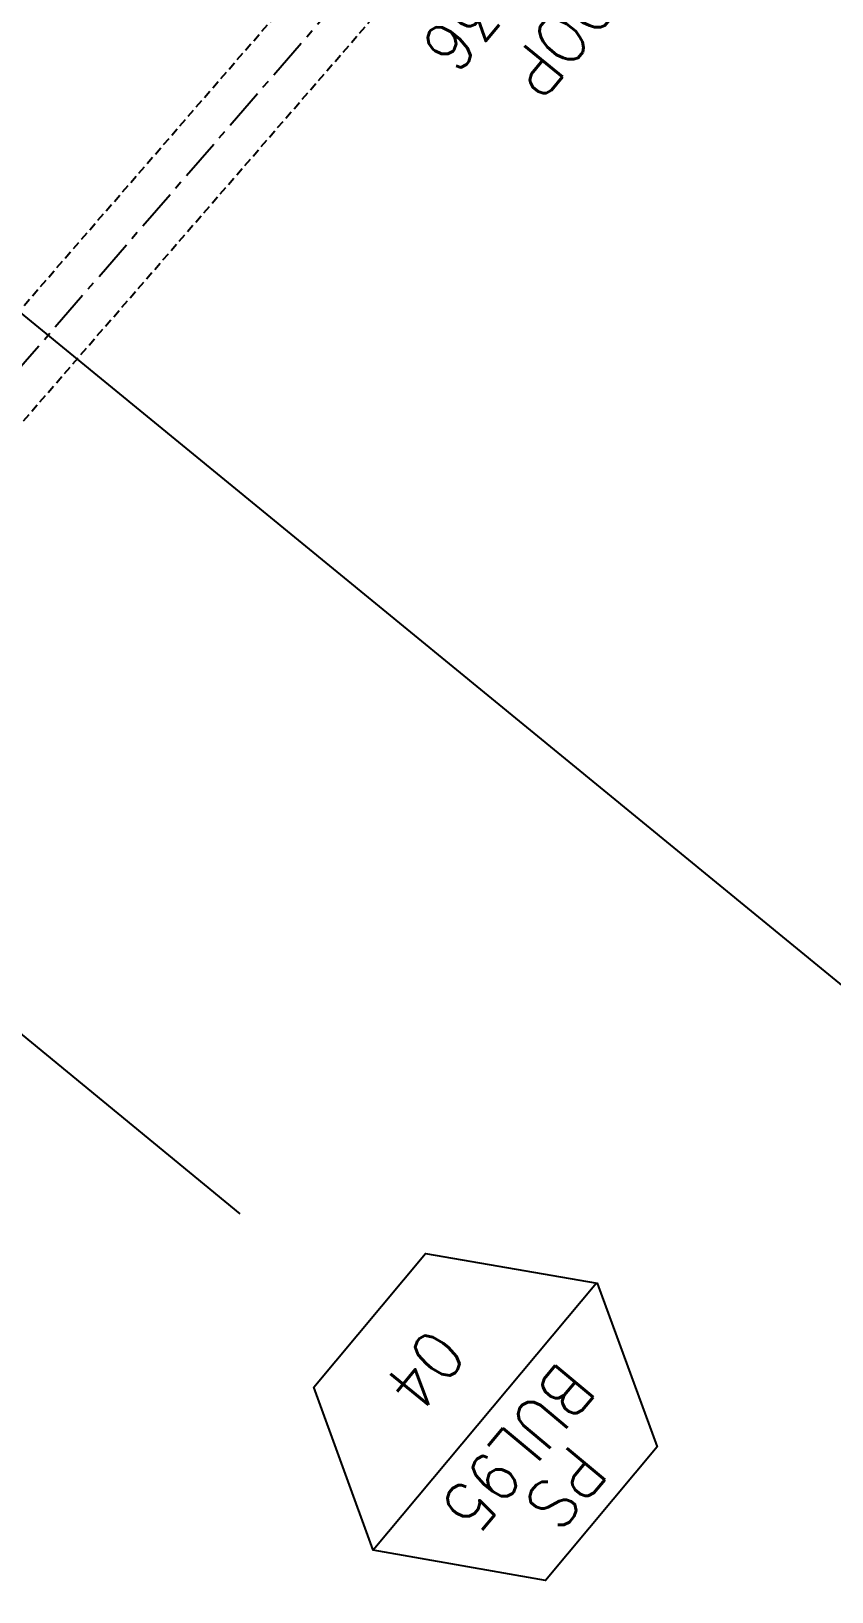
# Model space of a CAD drawing. Extents: x 522909432 to 523121010, y 1558478545 to 1558746119.
# Drawn here: x 523027247 to 523032121, y 1558569328 to 1558578834 of the extents above; entities that cross this region are included whole.
import ezdxf

# ---------------------------------------------------------------- set-up
doc = ezdxf.new("R2010")
doc.units = 0
doc.header["$LTSCALE"] = 8
doc.linetypes.add('CENTER', pattern=[50.800000000000004, 31.75, -6.35, 6.35, -6.35])
doc.linetypes.add('HIDDEN', pattern=[9.524999999999999, 6.35, -3.175])
for name, color, linetype in [('REMOVE', 7, 'CONTINUOUS'), ('REMOVE-CTR', 7, 'CENTER'), ('REMOVE-PIPE', 7, 'HIDDEN')]:
    doc.layers.add(name, color=color, linetype=linetype)
doc.styles.get("Standard").update_dxf_attribs({"font": 'simplex.shx', "width": 0.9, "height": 300})

msp = doc.modelspace()

# ---------------------------------------------------------------- linework, layer by layer
at = {"layer": 'REMOVE'}
for p, q in [((523023437.6591665, 1558580185.044253), (523049978.8544371, 1558558437.112578)), ((523028519.6100833, 1558571630.656175), (523025195.3395893, 1558574362.115199))]:
    msp.add_line(p, q, dxfattribs=at)
msp.add_lwpolyline([(523030687.8369163, 1558571208.108044), (523029329.0953782, 1558569581.036623), (523028966.719019, 1558570574.775165), (523029646.7771443, 1558571389.133974), (523030692.0616222, 1558571207.365766), (523031057.2879756, 1558570211.238749), (523030377.2298508, 1558569396.879941), (523029329.0953782, 1558569581.036623)], dxfattribs=at)
at = {"layer": 'REMOVE-CTR'}
msp.add_line((523026328.862002, 1558575804.701605), (523032358.862002, 1558582762.701605), dxfattribs=at)
at = {"layer": 'REMOVE-PIPE'}
for p, q in [((523026156.1082009, 1558575954.414945), (523032186.1082009, 1558582912.414945)), ((523026501.6158031, 1558575654.988265), (523032531.6158031, 1558582612.988265))]:
    msp.add_line(p, q, dxfattribs=at)

# ---------------------------------------------------------------- texts
at = {"layer": 'REMOVE', "char_height": 299.9999999999998, "attachment_point": 5}
for s, insert, rotation in [('VERTICAL LOOP\\PBOP EL. 102.436', (523030914.540409, 1558579711.830445), 230.56540000016724), ('04', (523029645.7941428, 1558570677.043519), 230.56540000016724), ('BUL95', (523030211.1860707, 1558570201.067769), 230.13527825536664), ('PS', (523030500.7212902, 1558569959.281499), 230.13527825536664)]:
    msp.add_mtext(s, dxfattribs=dict(at, insert=insert, rotation=rotation))

doc.saveas('drawing.dxf')
